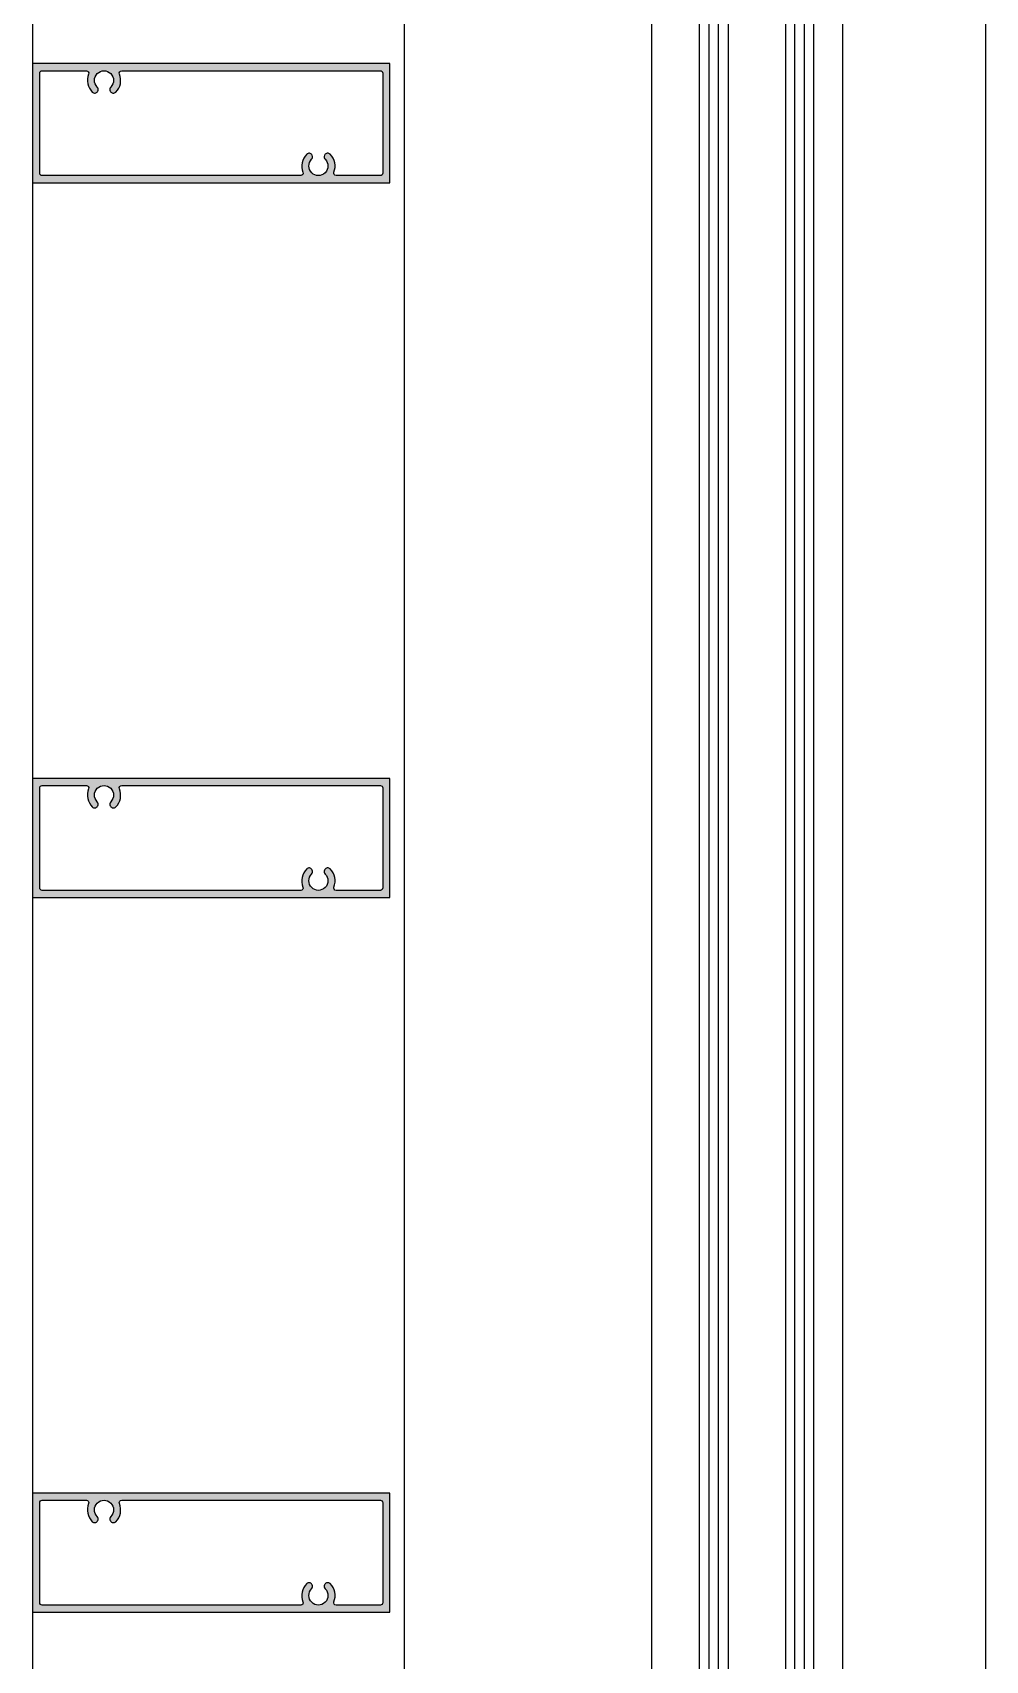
# Model space of a CAD drawing. Header units: millimetres. Extents: x 12351878 to 12381578, y 696206 to 738256.
# Drawn here: x 12366334.5 to 12366534.5, y 708493.4 to 708835 of the extents above; entities that cross this region are included whole.
import ezdxf

# ---------------------------------------------------------------- set-up
doc = ezdxf.new("R2010")
doc.units = ezdxf.units.MM
doc.header["$LTSCALE"] = 1000
for name, color, linetype in [('EXTRUSION-V', 141, 'Continuous'), ('EXTRUSION1', 4, 'Continuous'), ('GLASS', 1, 'Continuous'), ('GLASS-V', 11, 'Continuous'), ('SYMBOL', 7, 'Continuous'), ('型材断面填充', 254, 'Continuous')]:
    doc.layers.add(name, color=color, linetype=linetype)

# ---------------------------------------------------------------- blocks, each defined once
blk = doc.blocks.new('20210923-LC06')
at = {"layer": '型材断面填充', "linetype": 'ByBlock'}
h = blk.add_hatch(color=256, dxfattribs=at)
h.paths.add_polyline_path([(75, 12.5), (0, 12.5), (0, -12.5), (75, -12.5)])
edge = h.paths.add_edge_path(flags=16)
edge.add_arc((72.99999999999272, 10.5), 0.5, 0, 90, ccw=False)
edge.add_line((73.49999999999272, 10.5), (73.49999999999272, -10.5))
edge.add_arc((72.99999999999272, -10.5), 0.5, -90, 0, ccw=False)
edge.add_line((72.99999999999272, -11), (63.70809924347122, -11))
edge.add_arc((63.70809924347122, -10.5), 0.5, 157.9756871616606, 270, ccw=False)
edge.add_arc((59.99999999996362, -8.999999999923602), 3.49999999999024, 337.9756871617368, 405.5224881743313)
edge.add_arc((61.96176195076987, -7.002128601492586), 0.6999999863657048, 45.52248817439985, 150.0000000002586)
edge.add_line((61.35554417992535, -6.652128608311614), (61.30384047733969, -6.741682048123039))
edge.add_arc((61.91005825998582, -7.091682048114308), 0.6999999999930533, 150.000000000497, 224.9738861260881)
edge.add_arc((59.99999999498687, -8.999999999916326), 1.99999999646012, -224.97388637242545, 44.97388612635791, ccw=False)
edge.add_arc((58.08994174066902, -7.091682042391767), 0.6999999964802336, 315.0261136276913, 389.999999996758)
edge.add_line((58.69615952028835, -6.741682044186746), (58.64445582000917, -6.652128608351632))
edge.add_arc((58.0382380491501, -7.002128601496224), 0.6999999863618294, 29.99999999656709, 134.4775118258088)
edge.add_arc((59.99999999995634, -8.999999999923602), 3.499999999985485, 134.4775118257521, 202.0243128383078)
edge.add_arc((56.29190075644874, -10.5), 0.5000000000078625, -89.99999999916622, 22.024312838026788, ccw=False)
edge.add_line((56.29190075645602, -11), (2, -11))
edge.add_arc((2, -10.5), 0.5, 180, 270, ccw=False)
edge.add_line((1.5, -10.5), (1.5, 10.5))
edge.add_arc((2, 10.5), 0.5, 90, 180, ccw=False)
edge.add_line((2, 11), (11.2919007564924, 11))
edge.add_arc((11.29190075648512, 10.49999999998909), 0.5000000000109139, -22.024313129871473, 89.99999999916622, ccw=False)
edge.add_arc((15.00000000499858, 8.999999975909304), 3.500000013615411, 157.9756868698486, 225.5224875408107)
edge.add_arc((13.03823803211708, 7.002128599175194), 0.7000000000041585, 225.5224875403132, 330.0000000028977)
edge.add_line((13.64445581477776, 6.652128599209391), (13.696159520332, 6.741682044186746))
edge.add_arc((13.0899417407054, 7.091682042388129), 0.6999999964831274, 330.0000000037976, 404.9738863725193)
edge.add_arc((14.99999999501597, 8.999999999916326), 1.999999996458775, -44.97388612598962, 224.9738863725727, ccw=False)
edge.add_arc((16.9100582600222, 7.091682048121584), 0.6999999999878389, 135.0261138737017, 209.9999999998008)
edge.add_line((16.30384047738335, 6.741682048130315), (16.355544179969, 6.652128608307976))
edge.add_arc((16.96176195081352, 7.002128601492586), 0.6999999863692359, 209.9999999999993, 314.4775118253916)
edge.add_arc((15.00000000002183, 8.999999999923602), 3.499999999983077, 314.477511825457, 382.0243128382527)
edge.add_arc((18.70809924351488, 10.49999999999272), 0.4999999999930083, 90, 202.0243128382656, ccw=False)
edge.add_line((18.70809924351488, 10.99999999998545), (72.99999999999272, 11))
at = {"color": 0, "linetype": 'ByBlock'}
blk.add_lwpolyline([(75, 12.5), (0, 12.5), (0, -12.5), (75, -12.5)], close=True, dxfattribs=at)
blk.add_lwpolyline([(72.99999999999272, 11, -0.4142135623731147), (73.49999999999272, 10.5), (73.49999999999272, -10.5, -0.4142135623730951), (72.99999999999272, -11), (63.70809924347122, -11, -0.5318455158548693), (63.24458683803095, -10.31249999998909, 0.303569696419431), (62.45220242653158, -6.502660764042957, 0.4903143928775128), (61.35554417992535, -6.652128608311614), (61.30384047733969, -6.741682048123039, 0.339327190915275), (61.41485796841152, -7.586431147374242, -2.41265831870223), (58.58514202763035, -7.586431141295179, 0.339327192099483), (58.69615952028835, -6.741682044186746), (58.64445582000917, -6.652128608351632, 0.4903143928944151), (57.54779757338838, -6.502660764050233, 0.3035696964186377), (56.75541316189629, -10.31249999998909, -0.5318455158544906), (56.29190075645602, -11), (2, -11, -0.4142135623730951), (1.5, -10.5), (1.5, 10.5, -0.4142135623730951), (2, 11), (11.2919007564924, 11, -0.5318455174885397), (11.75541316098679, 10.31249999761349, 0.3035696947912896), (12.5477975412723, 6.502660757421836, 0.4903143963226426), (13.64445581477776, 6.652128599209391), (13.696159520332, 6.741682044186746, 0.3393271920984405), (13.58514202766673, 7.586431141295179, -2.412658318694041), (16.41485796845518, 7.58643114737788, 0.3393271909152766), (16.30384047738335, 6.741682048130315), (16.355544179969, 6.652128608307976, 0.49031439287499), (17.45220242657524, 6.502660764039319, 0.3035696964197462), (18.24458683808189, 10.31249999998545, -0.5318455158541423), (18.70809924351488, 10.99999999998545)], format="xyb", close=True, dxfattribs=at)
blk = doc.blocks.new('*U104')
at = {"layer": 'GLASS'}
for points in [[(908.0101081583807, 15.99999998882048), (1.000000000014552, 16), (1.455191522836685e-11, 17), (2.182787284255028e-11, 21), (1.000000000021828, 22), (908.0101081583862, 21.99999998882776)], [(908.0101081583698, 3.999999988827757), (1.000000000003638, 4), (3.637978807091713e-12, 3), (-3.637978807091713e-12, -1), (0.999999999996362, -2), (908.0101081583589, -2.000000011179519)]]:
    blk.add_lwpolyline(points, dxfattribs=at)
at = {"layer": 'GLASS-V'}
for p, q in [((2.182787284255028e-11, 20), (908.0101081583844, 19.99999998882776)), ((1.818989403545856e-11, 18), (908.0101081583807, 17.99999998882776)), ((3.637978807091713e-12, 2), (908.010108158368, 1.999999988820482)), ((0, 0), (908.0101081583607, -1.117951853160537e-08))]:
    blk.add_line(p, q, dxfattribs=at)
blk = doc.blocks.new('gyqs06')
at = {"layer": 'EXTRUSION-V'}
for p, q in [((3264.989149881527, 3715.58177548286, 9.329834991486406e-08), (3264.98910086602, 2780.57166902523)), ((3316.999987918884, 2825.581785413204), (3316.999987930059, 3715.58177548286, 1.657193538575848e-07)), ((3356.999988263473, 3715.58177548286, 1.690103833567504e-07), (3356.999987626448, 2825.56154814316, 4.015512391808422e-08)), ((3386.999988323078, 3715.58177548286, 1.690103833567504e-07), (3386.999988323078, 2825.56154814316, 4.015512391808422e-08))]:
    blk.add_line(p, q, dxfattribs=at)
blk.add_lwpolyline([(3186.989286676049, 3715.58177548286), (3186.989286676049, 2725.571613538312), (3224.500142555684, 2725.571613538312)], dxfattribs=at)
at = {"color": 0, "linetype": 'ByBlock', "xscale": -1, "rotation": 270}
blk.add_blockref('*U104', (3328.999987918884, 2807.57166732417, 4.015512391808422e-08), dxfattribs=at)
at = {"layer": 'EXTRUSION1'}
for p in [(3186.989286676049, 3443.071652515908, -6.694355303533301e-08), (3186.989286676049, 3293.071652515908, -6.694355303533301e-08), (3186.989286676049, 3143.071652515908, -6.694355303533301e-08)]:
    blk.add_blockref('20210923-LC06', p, dxfattribs=at)

msp = doc.modelspace()

# ---------------------------------------------------------------- block references
at = {"layer": 'SYMBOL'}
msp.add_blockref('gyqs06', (12363147.49884617, 705372.9283430666), dxfattribs=at)

doc.saveas('drawing.dxf')
